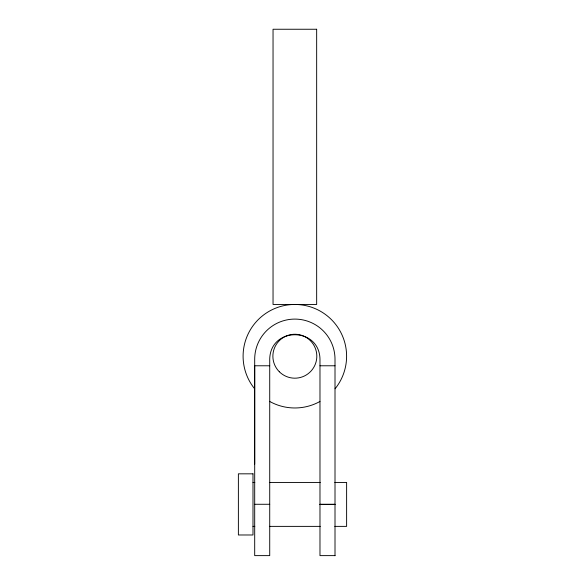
<?xml version="1.0" encoding="UTF-8"?>
<svg xmlns="http://www.w3.org/2000/svg" width="585" height="585" viewBox="0 0 585 585"><rect width="100%" height="100%" fill="white"/><g stroke="black" fill="none" stroke-linecap="round" stroke-linejoin="round"><path stroke-width="0.88" d="M254.694 464.124L254.694 365.779L269.722 365.779M319.98 365.779L335.008 365.779M252.991 482.435L254.811 482.435M269.356 482.435L320.258 482.435M334.803 482.435L346.62 482.435L346.62 526.376L334.803 526.376M254.694 504.277L269.722 504.277M319.98 504.277L335.008 504.277M319.98 504.409L335.008 504.409M252.991 526.376L254.811 526.376M269.356 526.376L320.258 526.376M335.008 555.618L319.98 555.618L319.98 359.38C319.607 326.635 270.263 326.518 269.722 359.256L269.722 555.618L254.694 555.618L254.694 359.256A40.153 40.153 0 0 1 294.847 319.096A40.153 40.153 0 0 1 335.008 359.256L335.008 555.75M254.636 388.791A51.751 51.751 0 0 1 259.55 318.372A51.751 51.751 0 0 1 330.145 318.372A51.751 51.751 0 0 1 335.066 388.791M319.951 401.478A51.751 51.751 0 0 1 269.751 401.478M316.661 29.25L273.041 29.25L273.041 304.463L316.661 304.463L316.661 29.25M252.991 473.828L238.38 473.828L238.38 534.982L252.991 534.982L252.991 473.828M279.316 371.753A21.967 21.967 0 0 0 316.068 361.903A21.967 21.967 0 0 0 289.166 335A21.967 21.967 0 0 0 279.316 371.753"/></g></svg>
